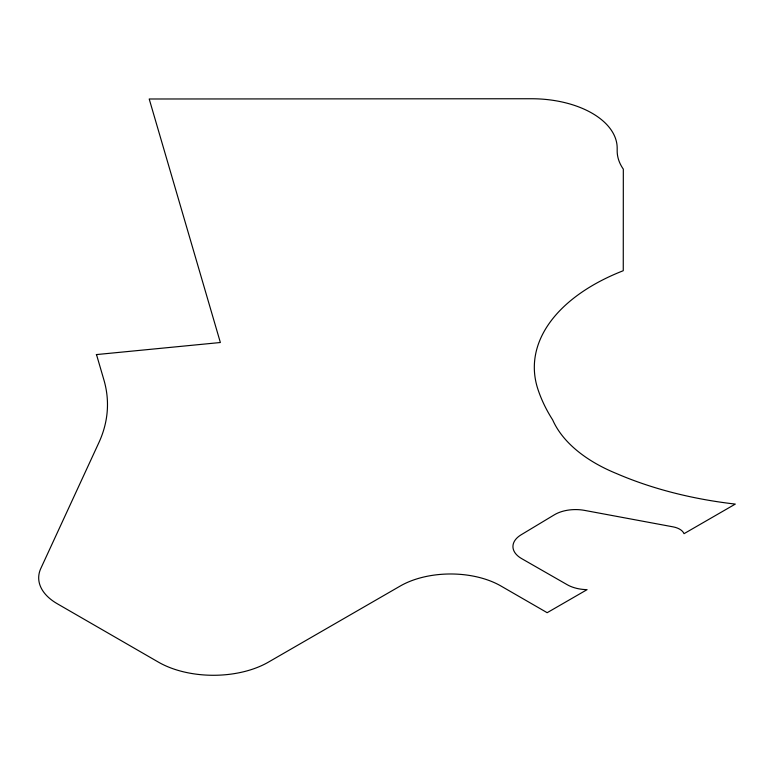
<?xml version="1.0" encoding="UTF-8"?>
<svg xmlns="http://www.w3.org/2000/svg" width="774" height="774" viewBox="0 0 774 774"><rect width="100%" height="100%" fill="white"/><g stroke="black" fill="none" stroke-linecap="round" stroke-linejoin="round"><path stroke-width="1.16" d="M96.266 354.598L220.367 342.514L149.208 98.995L531.457 98.743A85.633 49.439 0 0 1 617.178 148.202L617.178 150.853A84.318 48.685 0 0 0 623.322 169.129L623.264 270.716A201.985 116.613 0 0 0 537.853 389.061A332.714 192.087 0 0 0 552.665 419.885A163.188 94.215 0 0 0 616.626 473.601A293.278 169.322 0 0 0 735.3 504.087L684.032 533.683A16.341 9.433 0 0 0 673.138 526.871L584.602 510.395A29.412 16.98 0 0 0 554.358 514.807L521.134 534.795A29.412 16.98 0 0 0 521.637 558.605L567.255 584.738A29.412 16.98 0 0 0 587.079 589.653L547.131 612.718A71.247 41.138 0 0 0 545.051 611.46L500.168 585.56A71.247 41.138 0 0 0 400.235 586.034L268.423 662.128A77.787 44.911 0 0 1 158.418 662.128L57.257 603.73A63.4 36.61 0 0 1 40.829 568.416L98.82 442.757A256.891 148.308 0 0 0 103.9 379.899L96.556 354.763"/></g></svg>
